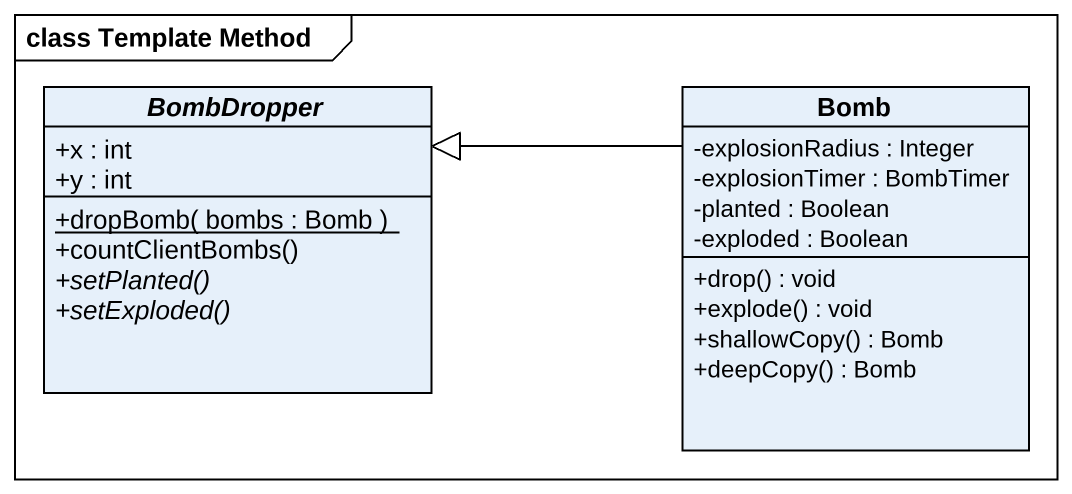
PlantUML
@startuml
mainframe class Template Method
hide circle
hide empty members
skinparam classAttributeIconSize 0
abstract class BombDropper {
  +x : int
  +y : int
  {static} +dropBomb( bombs : Bomb )
  +countClientBombs()
  {abstract} +setPlanted()
  {abstract} +setExploded()
}
class Bomb {
  -explosionRadius : Integer
  -explosionTimer : BombTimer
  -planted : Boolean
  -exploded : Boolean
  +drop() : void
  +explode() : void
  +shallowCopy() : Bomb
  +deepCopy() : Bomb
}
Bomb -left-|> BombDropper
@enduml
